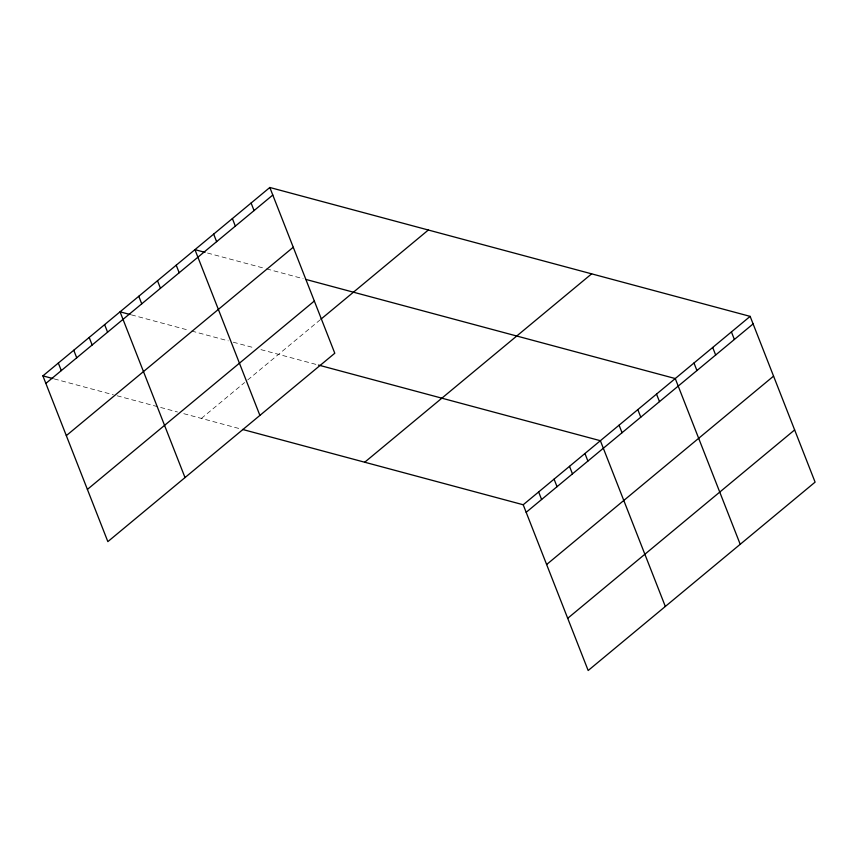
<?xml version="1.0" encoding="UTF-8"?>
<svg xmlns="http://www.w3.org/2000/svg" width="858" height="858" viewBox="0 0 858 858"><rect width="100%" height="100%" fill="white"/><g stroke="black" fill="none" stroke-linecap="round" stroke-linejoin="round"><path stroke-width="0.64" stroke-dasharray="4.29 3.22" d="M201.405 418.404L244.616 382.539M247.694 379.976L319.948 320.002M207.529 253.035L265.39 268.565M266.645 268.897L303.131 278.689M131.381 314.865L189.243 330.384M191.763 331.059L228.239 340.851M233.269 342.203L254.654 347.94M260.95 349.635L317.267 364.747M54.226 378.914L113.342 394.777M117.117 395.785L177.499 411.99M183.794 413.685L241.323 429.118"/><path stroke-width="1.29" d="M269.83 187.484L334.792 353.239L107.851 541.623L42.9 375.868L269.83 187.484L750.149 316.377L815.1 482.132L588.17 670.516L523.208 504.761L242.535 429.44M45.86 383.419L272.79 195.045M66.323 435.628L293.254 247.243M87.398 489.414L314.328 301.029M320.935 319.187L428.335 230.019M364.714 462.226L591.645 273.841M523.208 504.761L750.149 316.377M526.168 512.312L753.099 323.927M546.632 564.521L773.562 376.136M567.706 618.307L794.637 429.922M205.008 252.359L194.948 249.657L259.899 415.401M305.641 279.365L675.257 378.55L740.207 544.294M130.116 314.521L120.056 311.819L185.017 477.574M318.479 365.068L600.375 440.712L665.325 606.456M42.9 375.868L52.96 378.571M731.424 331.917L734.384 339.478M712.698 347.469L715.658 355.019M693.983 363.009L696.943 370.559M656.531 394.09L659.491 401.641M637.816 409.631L640.776 417.181M619.09 425.171L622.05 432.722M584.942 453.528L587.902 461.078M569.508 466.334L572.468 473.884M554.075 479.139L557.035 486.701M538.642 491.956L541.602 499.506M251.104 203.035L254.065 210.585M232.389 218.576L235.349 226.126M213.663 234.116L216.624 241.666M176.222 265.197L179.183 272.747M157.497 280.738L160.457 288.288M138.781 296.278L141.742 303.829M104.622 324.635L107.582 332.185M89.189 337.441L92.149 344.991M73.767 350.257L76.727 357.807M58.333 363.063L61.293 370.613"/></g></svg>
